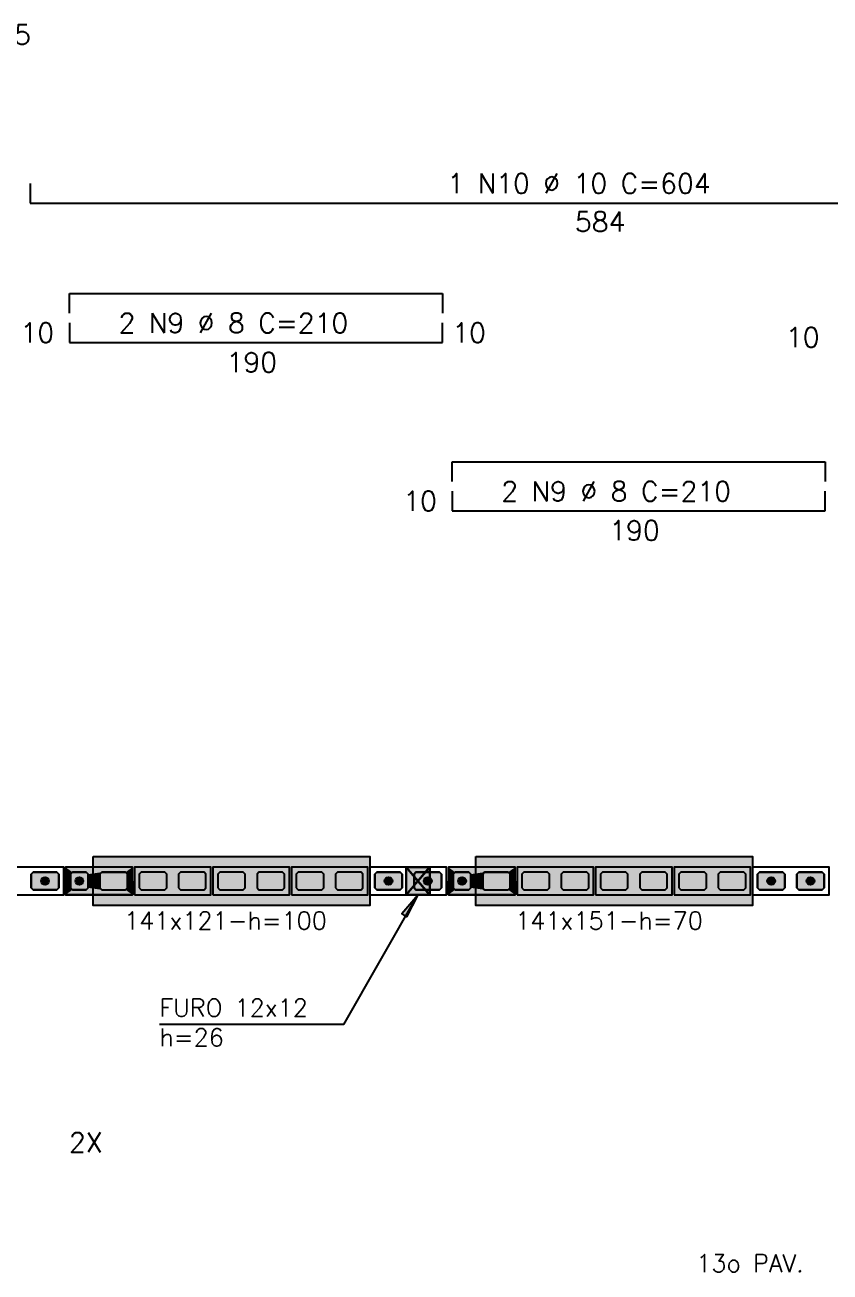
# Model space of a CAD drawing. Extents: x -1 to 122, y -1 to 61.
# Drawn here: x 24.97 to 33.17, y 35.52 to 48.23 of the extents above; entities that cross this region are included whole.
import ezdxf

# ---------------------------------------------------------------- set-up
doc = ezdxf.new("R2010")
doc.units = 0
doc.header["$MEASUREMENT"] = 0
for name, color, linetype in [('PENA_01', 1, 'CONTINUOUS'), ('PENA_02', 2, 'CONTINUOUS'), ('PENA_03', 3, 'CONTINUOUS'), ('PENA_05', 5, 'CONTINUOUS'), ('PENA_09', 254, 'CONTINUOUS'), ('PENA_11', 252, 'CONTINUOUS'), ('PENA_21', 100, 'CONTINUOUS'), ('PENA_23', 50, 'CONTINUOUS')]:
    doc.layers.add(name, color=color, linetype=linetype)
doc.styles.get("Standard").update_dxf_attribs({"font": 'ROMANS.SHX'})

msp = doc.modelspace()

# ---------------------------------------------------------------- linework, layer by layer
at = {"layer": 'PENA_01', "linetype": 'Continuous'}
for points in [[(25.032, 39.438), (25.052, 39.418), (25.292, 39.418), (25.312, 39.438), (25.312, 39.578), (25.292, 39.598), (25.052, 39.598), (25.032, 39.578), (25.032, 39.438)], [(25.452, 39.418), (25.592, 39.418), (25.612, 39.438), (25.612, 39.578), (25.592, 39.598), (25.452, 39.598), (25.432, 39.578), (25.432, 39.438), (25.452, 39.418)], [(25.752, 39.418), (25.992, 39.418), (26.012, 39.438), (26.012, 39.578), (25.992, 39.598), (25.752, 39.598), (25.732, 39.578), (25.732, 39.438), (25.752, 39.418)], [(26.132, 39.438), (26.152, 39.418), (26.392, 39.418), (26.412, 39.438), (26.412, 39.578), (26.392, 39.598), (26.152, 39.598), (26.132, 39.578), (26.132, 39.438)], [(26.532, 39.438), (26.552, 39.418), (26.792, 39.418), (26.812, 39.438), (26.812, 39.578), (26.792, 39.598), (26.552, 39.598), (26.532, 39.578), (26.532, 39.438)], [(26.932, 39.438), (26.952, 39.418), (27.192, 39.418), (27.212, 39.438), (27.212, 39.578), (27.192, 39.598), (26.952, 39.598), (26.932, 39.578), (26.932, 39.438)], [(27.332, 39.438), (27.352, 39.418), (27.592, 39.418), (27.612, 39.438), (27.612, 39.578), (27.592, 39.598), (27.352, 39.598), (27.332, 39.578), (27.332, 39.438)], [(27.732, 39.438), (27.752, 39.418), (27.992, 39.418), (28.012, 39.438), (28.012, 39.578), (27.992, 39.598), (27.752, 39.598), (27.732, 39.578), (27.732, 39.438)], [(28.132, 39.438), (28.152, 39.418), (28.392, 39.418), (28.412, 39.438), (28.412, 39.578), (28.392, 39.598), (28.152, 39.598), (28.132, 39.578), (28.132, 39.438)], [(28.532, 39.438), (28.552, 39.418), (28.792, 39.418), (28.812, 39.438), (28.812, 39.578), (28.792, 39.598), (28.552, 39.598), (28.532, 39.578), (28.532, 39.438)], [(28.932, 39.438), (28.952, 39.418), (29.192, 39.418), (29.212, 39.438), (29.212, 39.578), (29.192, 39.598), (28.952, 39.598), (28.932, 39.578), (28.932, 39.438)], [(29.352, 39.418), (29.492, 39.418), (29.512, 39.438), (29.512, 39.578), (29.492, 39.598), (29.352, 39.598), (29.332, 39.578), (29.332, 39.438), (29.352, 39.418)], [(29.652, 39.418), (29.892, 39.418), (29.912, 39.438), (29.912, 39.578), (29.892, 39.598), (29.652, 39.598), (29.632, 39.578), (29.632, 39.438), (29.652, 39.418)], [(30.032, 39.438), (30.052, 39.418), (30.292, 39.418), (30.312, 39.438), (30.312, 39.578), (30.292, 39.598), (30.052, 39.598), (30.032, 39.578), (30.032, 39.438)], [(30.432, 39.438), (30.452, 39.418), (30.692, 39.418), (30.712, 39.438), (30.712, 39.578), (30.692, 39.598), (30.452, 39.598), (30.432, 39.578), (30.432, 39.438)], [(30.832, 39.438), (30.852, 39.418), (31.092, 39.418), (31.112, 39.438), (31.112, 39.578), (31.092, 39.598), (30.852, 39.598), (30.832, 39.578), (30.832, 39.438)], [(31.232, 39.438), (31.252, 39.418), (31.492, 39.418), (31.512, 39.438), (31.512, 39.578), (31.492, 39.598), (31.252, 39.598), (31.232, 39.578), (31.232, 39.438)], [(31.632, 39.438), (31.652, 39.418), (31.892, 39.418), (31.912, 39.438), (31.912, 39.578), (31.892, 39.598), (31.652, 39.598), (31.632, 39.578), (31.632, 39.438)], [(32.032, 39.438), (32.052, 39.418), (32.292, 39.418), (32.312, 39.438), (32.312, 39.578), (32.292, 39.598), (32.052, 39.598), (32.032, 39.578), (32.032, 39.438)], [(32.432, 39.438), (32.452, 39.418), (32.692, 39.418), (32.712, 39.438), (32.712, 39.578), (32.692, 39.598), (32.452, 39.598), (32.432, 39.578), (32.432, 39.438)], [(32.832, 39.438), (32.852, 39.418), (33.092, 39.418), (33.112, 39.438), (33.112, 39.578), (33.092, 39.598), (32.852, 39.598), (32.832, 39.578), (32.832, 39.438)]]:
    msp.add_lwpolyline(points, dxfattribs=at)
at = {"layer": 'PENA_02', "linetype": 'Continuous'}
for points in [[(24.582, 39.368), (25.362, 39.368), (25.362, 39.648), (24.582, 39.648), (24.582, 39.368)], [(25.382, 39.368), (26.062, 39.368), (26.062, 39.648), (25.382, 39.648), (25.382, 39.368)], [(26.082, 39.368), (26.862, 39.368), (26.862, 39.648), (26.082, 39.648), (26.082, 39.368)], [(26.882, 39.368), (27.662, 39.368), (27.662, 39.648), (26.882, 39.648), (26.882, 39.368)], [(27.682, 39.368), (28.462, 39.368), (28.462, 39.648), (27.682, 39.648), (27.682, 39.368)], [(28.482, 39.368), (29.262, 39.368), (29.262, 39.648), (28.482, 39.648), (28.482, 39.368)], [(29.282, 39.368), (29.962, 39.368), (29.962, 39.648), (29.282, 39.648), (29.282, 39.368)], [(29.982, 39.368), (30.762, 39.368), (30.762, 39.648), (29.982, 39.648), (29.982, 39.368)], [(30.782, 39.368), (31.562, 39.368), (31.562, 39.648), (30.782, 39.648), (30.782, 39.368)], [(31.582, 39.368), (32.362, 39.368), (32.362, 39.648), (31.582, 39.648), (31.582, 39.368)], [(32.382, 39.368), (33.162, 39.368), (33.162, 39.648), (32.382, 39.648), (32.382, 39.368)]]:
    msp.add_lwpolyline(points, dxfattribs=at)
at = {"layer": 'PENA_03', "linetype": 'Continuous'}
for p, q in [((28.851, 39.648), (29.091, 39.368)), ((29.091, 39.648), (28.851, 39.368)), ((29.092, 39.648), (28.852, 39.368)), ((29.092, 39.367), (28.852, 39.648)), ((28.852, 39.648), (29.092, 39.368)), ((29.092, 39.648), (28.852, 39.368)), ((28.218, 38.046), (28.972, 39.367)), ((28.218, 38.046), (26.339, 38.046))]:
    msp.add_line(p, q, dxfattribs=at)
for points in [[(25.312, 39.438), (25.292, 39.418), (25.052, 39.418), (25.032, 39.438), (25.032, 39.578), (25.052, 39.598), (25.292, 39.598), (25.312, 39.578), (25.312, 39.438)], [(25.592, 39.598), (25.612, 39.578), (25.612, 39.438), (25.592, 39.418), (25.452, 39.418), (25.432, 39.438), (25.432, 39.578), (25.452, 39.598), (25.592, 39.598)], [(28.812, 39.438), (28.792, 39.418), (28.552, 39.418), (28.532, 39.438), (28.532, 39.578), (28.552, 39.598), (28.792, 39.598), (28.812, 39.578), (28.812, 39.438)], [(28.851, 39.648), (29.091, 39.648), (29.091, 39.368), (28.851, 39.368), (28.851, 39.648)], [(28.852, 39.648), (29.092, 39.648), (29.092, 39.367), (28.852, 39.367), (28.852, 39.648)], [(28.852, 39.648), (29.092, 39.648), (29.092, 39.368), (28.852, 39.368), (28.852, 39.648)], [(29.212, 39.438), (29.192, 39.418), (28.952, 39.418), (28.932, 39.438), (28.932, 39.578), (28.952, 39.598), (29.192, 39.598), (29.212, 39.578), (29.212, 39.438)], [(29.492, 39.598), (29.512, 39.578), (29.512, 39.438), (29.492, 39.418), (29.352, 39.418), (29.332, 39.438), (29.332, 39.578), (29.352, 39.598), (29.492, 39.598)], [(32.712, 39.438), (32.692, 39.418), (32.452, 39.418), (32.432, 39.438), (32.432, 39.578), (32.452, 39.598), (32.692, 39.598), (32.712, 39.578), (32.712, 39.438)], [(33.112, 39.438), (33.092, 39.418), (32.852, 39.418), (32.832, 39.438), (32.832, 39.578), (32.852, 39.598), (33.092, 39.598), (33.112, 39.578), (33.112, 39.438)], [(28.972, 39.367), (28.857, 39.143), (28.809, 39.176), (28.972, 39.367)]]:
    msp.add_lwpolyline(points, dxfattribs=at)
for centre in [(25.172, 39.508), (25.522, 39.508), (28.672, 39.508), (29.072, 39.508), (29.422, 39.508), (32.572, 39.508), (32.972, 39.508)]:
    msp.add_circle(centre, 0.04, dxfattribs=at)
for points in [[(25.212, 39.508), (25.152, 39.543), (25.134, 39.522)], [(25.212, 39.508), (25.179, 39.547), (25.152, 39.543)], [(25.212, 39.508), (25.202, 39.534), (25.179, 39.547)], [(25.562, 39.508), (25.502, 39.543), (25.484, 39.522)], [(25.562, 39.508), (25.529, 39.547), (25.502, 39.543)], [(25.562, 39.508), (25.552, 39.534), (25.529, 39.547)], [(28.712, 39.508), (28.652, 39.543), (28.634, 39.522)], [(28.712, 39.508), (28.679, 39.547), (28.652, 39.543)], [(28.712, 39.508), (28.702, 39.534), (28.679, 39.547)], [(29.112, 39.508), (29.052, 39.543), (29.034, 39.522)], [(29.112, 39.508), (29.079, 39.547), (29.052, 39.543)], [(29.112, 39.508), (29.102, 39.534), (29.079, 39.547)], [(29.462, 39.508), (29.402, 39.543), (29.384, 39.522)], [(29.462, 39.508), (29.429, 39.547), (29.402, 39.543)], [(29.462, 39.508), (29.452, 39.534), (29.429, 39.547)], [(32.612, 39.508), (32.552, 39.543), (32.534, 39.522)], [(32.612, 39.508), (32.579, 39.547), (32.552, 39.543)], [(32.612, 39.508), (32.602, 39.534), (32.579, 39.547)], [(33.012, 39.508), (32.952, 39.543), (32.934, 39.522)], [(33.012, 39.508), (32.979, 39.547), (32.952, 39.543)], [(33.012, 39.508), (33.002, 39.534), (32.979, 39.547)], [(25.212, 39.508), (25.134, 39.522), (25.134, 39.494)], [(25.212, 39.508), (25.134, 39.494), (25.152, 39.473)], [(25.212, 39.508), (25.152, 39.473), (25.179, 39.469)], [(25.212, 39.508), (25.179, 39.469), (25.202, 39.482)], [(25.212, 39.508), (25.202, 39.482), (25.212, 39.508)], [(25.562, 39.508), (25.484, 39.522), (25.484, 39.494)], [(25.562, 39.508), (25.484, 39.494), (25.502, 39.473)], [(25.562, 39.508), (25.502, 39.473), (25.529, 39.469)], [(25.562, 39.508), (25.529, 39.469), (25.552, 39.482)], [(25.562, 39.508), (25.552, 39.482), (25.562, 39.508)], [(28.712, 39.508), (28.634, 39.522), (28.634, 39.494)], [(28.712, 39.508), (28.634, 39.494), (28.652, 39.473)], [(28.712, 39.508), (28.652, 39.473), (28.679, 39.469)], [(28.712, 39.508), (28.679, 39.469), (28.702, 39.482)], [(28.712, 39.508), (28.702, 39.482), (28.712, 39.508)], [(29.112, 39.508), (29.034, 39.522), (29.034, 39.494)], [(29.112, 39.508), (29.034, 39.494), (29.052, 39.473)], [(29.112, 39.508), (29.052, 39.473), (29.079, 39.469)], [(29.112, 39.508), (29.079, 39.469), (29.102, 39.482)], [(29.112, 39.508), (29.102, 39.482), (29.112, 39.508)], [(29.462, 39.508), (29.384, 39.522), (29.384, 39.494)], [(29.462, 39.508), (29.384, 39.494), (29.402, 39.473)], [(29.462, 39.508), (29.402, 39.473), (29.429, 39.469)], [(29.462, 39.508), (29.429, 39.469), (29.452, 39.482)], [(29.462, 39.508), (29.452, 39.482), (29.462, 39.508)], [(32.612, 39.508), (32.534, 39.522), (32.534, 39.494)], [(32.612, 39.508), (32.534, 39.494), (32.552, 39.473)], [(32.612, 39.508), (32.552, 39.473), (32.579, 39.469)], [(32.612, 39.508), (32.579, 39.469), (32.602, 39.482)], [(32.612, 39.508), (32.602, 39.482), (32.612, 39.508)], [(33.012, 39.508), (32.934, 39.522), (32.934, 39.494)], [(33.012, 39.508), (32.934, 39.494), (32.952, 39.473)], [(33.012, 39.508), (32.952, 39.473), (32.979, 39.469)], [(33.012, 39.508), (32.979, 39.469), (33.002, 39.482)], [(33.012, 39.508), (33.002, 39.482), (33.012, 39.508)], [(28.972, 39.367), (28.857, 39.143), (28.809, 39.176)], [(28.972, 39.367), (28.809, 39.176), (28.972, 39.367)]]:
    msp.add_solid(points, dxfattribs=at)
at = {"layer": 'PENA_05', "linetype": 'Continuous'}
for p, q in [((25.022, 46.618), (25.022, 46.418)), ((25.022, 46.418), (36.722, 46.418)), ((25.422, 45.296), (25.422, 45.496)), ((25.422, 45.496), (29.222, 45.496)), ((29.222, 45.496), (29.222, 45.296)), ((25.422, 45.196), (25.422, 44.996)), ((29.222, 44.996), (29.222, 45.196)), ((25.422, 44.996), (29.222, 44.996)), ((29.322, 43.581), (29.322, 43.781)), ((29.322, 43.781), (33.122, 43.781)), ((33.122, 43.781), (33.122, 43.581)), ((29.322, 43.481), (29.322, 43.281)), ((33.122, 43.281), (33.122, 43.481)), ((29.322, 43.281), (33.122, 43.281))]:
    msp.add_line(p, q, dxfattribs=at)
at = {"layer": 'PENA_09', "linetype": 'Continuous'}
for points in [[(28.971, 39.508), (29.092, 39.648), (28.852, 39.648), (28.971, 39.508)], [(28.852, 39.368), (28.971, 39.508), (28.852, 39.648), (28.852, 39.368)], [(29.092, 39.367), (29.092, 39.648), (28.971, 39.508), (29.092, 39.367)], [(28.971, 39.508), (28.852, 39.368), (28.852, 39.367), (29.092, 39.367), (28.971, 39.508)]]:
    msp.add_lwpolyline(points, dxfattribs=at)
for points in [[(28.971, 39.508), (29.092, 39.648), (28.852, 39.648)], [(28.971, 39.508), (28.852, 39.648), (28.971, 39.508)], [(28.852, 39.368), (28.971, 39.508), (28.852, 39.648)], [(28.852, 39.368), (28.852, 39.648), (28.852, 39.368)], [(29.092, 39.367), (29.092, 39.648), (28.971, 39.508)], [(28.971, 39.508), (28.852, 39.368), (28.852, 39.368)], [(28.971, 39.508), (28.852, 39.368), (29.092, 39.367)], [(29.092, 39.367), (28.971, 39.508), (29.092, 39.367)], [(28.971, 39.508), (29.092, 39.367), (28.971, 39.508)]]:
    msp.add_solid(points, dxfattribs=at)
at = {"layer": 'PENA_11', "linetype": 'Continuous'}
for points in [[(25.312, 39.438), (25.032, 39.578), (25.052, 39.598)], [(25.312, 39.438), (25.032, 39.438), (25.032, 39.578)], [(25.312, 39.438), (25.052, 39.598), (25.292, 39.598)], [(25.312, 39.438), (25.292, 39.598), (25.312, 39.578)], [(25.312, 39.438), (25.312, 39.578), (25.312, 39.438)], [(25.592, 39.598), (25.452, 39.418), (25.432, 39.438)], [(25.592, 39.598), (25.432, 39.438), (25.432, 39.578)], [(25.592, 39.598), (25.432, 39.578), (25.452, 39.598)], [(25.592, 39.598), (25.592, 39.418), (25.452, 39.418)], [(25.592, 39.598), (25.452, 39.598), (25.592, 39.598)], [(25.592, 39.598), (25.612, 39.578), (25.612, 39.438)], [(25.592, 39.598), (25.612, 39.438), (25.592, 39.418)], [(28.812, 39.438), (28.532, 39.578), (28.552, 39.598)], [(28.812, 39.438), (28.532, 39.438), (28.532, 39.578)], [(28.812, 39.438), (28.552, 39.598), (28.792, 39.598)], [(28.812, 39.438), (28.792, 39.598), (28.812, 39.578)], [(28.812, 39.438), (28.812, 39.578), (28.812, 39.438)], [(29.212, 39.438), (28.932, 39.578), (28.952, 39.598)], [(29.212, 39.438), (28.932, 39.438), (28.932, 39.578)], [(29.212, 39.438), (28.952, 39.598), (29.192, 39.598)], [(29.212, 39.438), (29.192, 39.598), (29.212, 39.578)], [(29.212, 39.438), (29.212, 39.578), (29.212, 39.438)], [(29.492, 39.598), (29.352, 39.418), (29.332, 39.438)], [(29.492, 39.598), (29.332, 39.438), (29.332, 39.578)], [(29.492, 39.598), (29.332, 39.578), (29.352, 39.598)], [(29.492, 39.598), (29.492, 39.418), (29.352, 39.418)], [(29.492, 39.598), (29.352, 39.598), (29.492, 39.598)], [(29.492, 39.598), (29.512, 39.578), (29.512, 39.438)], [(29.492, 39.598), (29.512, 39.438), (29.492, 39.418)], [(32.712, 39.438), (32.432, 39.578), (32.452, 39.598)], [(32.712, 39.438), (32.432, 39.438), (32.432, 39.578)], [(32.712, 39.438), (32.452, 39.598), (32.692, 39.598)], [(32.712, 39.438), (32.692, 39.598), (32.712, 39.578)], [(32.712, 39.438), (32.712, 39.578), (32.712, 39.438)], [(33.112, 39.438), (32.832, 39.578), (32.852, 39.598)], [(33.112, 39.438), (32.832, 39.438), (32.832, 39.578)], [(33.112, 39.438), (32.852, 39.598), (33.092, 39.598)], [(33.112, 39.438), (33.092, 39.598), (33.112, 39.578)], [(33.112, 39.438), (33.112, 39.578), (33.112, 39.438)], [(25.312, 39.438), (25.052, 39.418), (25.032, 39.438)], [(25.312, 39.438), (25.292, 39.418), (25.052, 39.418)], [(28.812, 39.438), (28.552, 39.418), (28.532, 39.438)], [(28.812, 39.438), (28.792, 39.418), (28.552, 39.418)], [(29.212, 39.438), (28.952, 39.418), (28.932, 39.438)], [(29.212, 39.438), (29.192, 39.418), (28.952, 39.418)], [(32.712, 39.438), (32.452, 39.418), (32.432, 39.438)], [(32.712, 39.438), (32.692, 39.418), (32.452, 39.418)], [(33.112, 39.438), (32.852, 39.418), (32.832, 39.438)], [(33.112, 39.438), (33.092, 39.418), (32.852, 39.418)]]:
    msp.add_solid(points, dxfattribs=at)
at = {"layer": 'PENA_21', "linetype": 'Continuous'}
for points in [[(25.382, 39.508), (25.432, 39.508), (25.432, 39.578), (25.452, 39.598), (25.592, 39.598), (25.612, 39.578), (25.612, 39.508), (25.732, 39.508), (25.732, 39.578), (25.752, 39.598), (25.992, 39.598), (26.012, 39.578), (26.012, 39.508), (26.062, 39.508), (26.062, 39.648), (25.382, 39.648), (25.382, 39.508)], [(29.282, 39.508), (29.332, 39.508), (29.332, 39.578), (29.352, 39.598), (29.492, 39.598), (29.512, 39.578), (29.512, 39.508), (29.632, 39.508), (29.632, 39.578), (29.652, 39.598), (29.892, 39.598), (29.912, 39.578), (29.912, 39.508), (29.962, 39.508), (29.962, 39.648), (29.282, 39.648), (29.282, 39.508)], [(25.382, 39.508), (25.432, 39.508), (25.432, 39.438), (25.452, 39.418), (25.592, 39.418), (25.612, 39.438), (25.612, 39.508), (25.732, 39.508), (25.732, 39.438), (25.752, 39.418), (25.992, 39.418), (26.012, 39.438), (26.012, 39.508), (26.062, 39.508), (26.062, 39.368), (25.382, 39.368), (25.382, 39.508)], [(29.282, 39.508), (29.332, 39.508), (29.332, 39.438), (29.352, 39.418), (29.492, 39.418), (29.512, 39.438), (29.512, 39.508), (29.632, 39.508), (29.632, 39.438), (29.652, 39.418), (29.892, 39.418), (29.912, 39.438), (29.912, 39.508), (29.962, 39.508), (29.962, 39.368), (29.282, 39.368), (29.282, 39.508)]]:
    msp.add_lwpolyline(points, dxfattribs=at)
for points in [[(26.062, 39.648), (25.382, 39.648), (25.452, 39.598)], [(25.382, 39.648), (25.382, 39.508), (25.432, 39.508)], [(25.382, 39.648), (25.432, 39.508), (25.432, 39.578)], [(25.382, 39.648), (25.432, 39.578), (25.452, 39.598)], [(26.062, 39.648), (25.452, 39.598), (25.592, 39.598)], [(26.062, 39.648), (25.592, 39.598), (25.612, 39.578)], [(26.062, 39.648), (25.612, 39.578), (25.752, 39.598)], [(25.612, 39.578), (25.732, 39.578), (25.752, 39.598)], [(25.612, 39.578), (25.612, 39.508), (25.732, 39.508)], [(25.612, 39.578), (25.732, 39.508), (25.732, 39.578)], [(26.062, 39.648), (25.752, 39.598), (25.992, 39.598)], [(26.062, 39.648), (25.992, 39.598), (26.012, 39.578)], [(26.062, 39.648), (26.012, 39.578), (26.062, 39.508)], [(26.062, 39.508), (26.012, 39.578), (26.012, 39.508)], [(29.962, 39.648), (29.282, 39.648), (29.352, 39.598)], [(29.282, 39.648), (29.282, 39.508), (29.332, 39.508)], [(29.282, 39.648), (29.332, 39.508), (29.332, 39.578)], [(29.282, 39.648), (29.332, 39.578), (29.352, 39.598)], [(29.962, 39.648), (29.352, 39.598), (29.492, 39.598)], [(29.962, 39.648), (29.492, 39.598), (29.512, 39.578)], [(29.962, 39.648), (29.512, 39.578), (29.652, 39.598)], [(29.512, 39.578), (29.632, 39.578), (29.652, 39.598)], [(29.512, 39.578), (29.512, 39.508), (29.632, 39.508)], [(29.512, 39.578), (29.632, 39.508), (29.632, 39.578)], [(29.962, 39.648), (29.652, 39.598), (29.892, 39.598)], [(29.962, 39.648), (29.892, 39.598), (29.912, 39.578)], [(29.962, 39.648), (29.912, 39.578), (29.962, 39.508)], [(29.962, 39.508), (29.912, 39.578), (29.912, 39.508)], [(25.382, 39.368), (25.382, 39.508), (25.432, 39.508)], [(25.382, 39.368), (25.432, 39.508), (25.432, 39.438)], [(25.382, 39.368), (25.432, 39.438), (25.452, 39.418)], [(26.062, 39.368), (25.382, 39.368), (25.452, 39.418)], [(26.062, 39.368), (25.452, 39.418), (25.592, 39.418)], [(26.062, 39.368), (25.592, 39.418), (25.612, 39.438)], [(25.612, 39.438), (25.612, 39.508), (25.732, 39.508)], [(25.612, 39.438), (25.732, 39.508), (25.732, 39.438)], [(26.062, 39.368), (25.612, 39.438), (25.752, 39.418)], [(25.612, 39.438), (25.732, 39.438), (25.752, 39.418)], [(26.062, 39.368), (25.752, 39.418), (25.992, 39.418)], [(26.062, 39.368), (25.992, 39.418), (26.012, 39.438)], [(26.062, 39.368), (26.012, 39.438), (26.062, 39.508)], [(26.062, 39.508), (26.012, 39.438), (26.012, 39.508)], [(29.282, 39.368), (29.282, 39.508), (29.332, 39.508)], [(29.282, 39.368), (29.332, 39.508), (29.332, 39.438)], [(29.282, 39.368), (29.332, 39.438), (29.352, 39.418)], [(29.962, 39.368), (29.282, 39.368), (29.352, 39.418)], [(29.962, 39.368), (29.352, 39.418), (29.492, 39.418)], [(29.962, 39.368), (29.492, 39.418), (29.512, 39.438)], [(29.512, 39.438), (29.512, 39.508), (29.632, 39.508)], [(29.512, 39.438), (29.632, 39.508), (29.632, 39.438)], [(29.962, 39.368), (29.512, 39.438), (29.652, 39.418)], [(29.512, 39.438), (29.632, 39.438), (29.652, 39.418)], [(29.962, 39.368), (29.652, 39.418), (29.892, 39.418)], [(29.962, 39.368), (29.892, 39.418), (29.912, 39.438)], [(29.962, 39.368), (29.912, 39.438), (29.962, 39.508)], [(29.962, 39.508), (29.912, 39.438), (29.912, 39.508)]]:
    msp.add_solid(points, dxfattribs=at)
at = {"layer": 'PENA_23', "linetype": 'Continuous'}
for points in [[(25.662, 39.758), (28.482, 39.758), (28.482, 39.258), (25.662, 39.258), (25.662, 39.758)], [(25.662, 39.758), (28.482, 39.758), (28.482, 39.258), (25.662, 39.258), (25.662, 39.758)], [(29.562, 39.758), (32.382, 39.758), (32.382, 39.258), (29.562, 39.258), (29.562, 39.758)], [(29.562, 39.758), (32.382, 39.758), (32.382, 39.258), (29.562, 39.258), (29.562, 39.758)]]:
    msp.add_lwpolyline(points, dxfattribs=at)
for points in [[(25.662, 39.758), (28.482, 39.758), (28.482, 39.258)], [(25.662, 39.758), (28.482, 39.258), (25.662, 39.258)], [(25.662, 39.758), (25.662, 39.258), (25.662, 39.758)], [(25.662, 39.758), (28.482, 39.758), (28.482, 39.258)], [(25.662, 39.758), (28.482, 39.258), (25.662, 39.258)], [(25.662, 39.758), (25.662, 39.258), (25.662, 39.758)], [(29.562, 39.758), (32.382, 39.758), (32.382, 39.258)], [(29.562, 39.758), (32.382, 39.258), (29.562, 39.258)], [(29.562, 39.758), (29.562, 39.258), (29.562, 39.758)], [(29.562, 39.758), (32.382, 39.758), (32.382, 39.258)], [(29.562, 39.758), (32.382, 39.258), (29.562, 39.258)], [(29.562, 39.758), (29.562, 39.258), (29.562, 39.758)]]:
    msp.add_solid(points, dxfattribs=at)

# ---------------------------------------------------------------- texts
at = {"layer": 'PENA_02', "linetype": 'Continuous'}
msp.add_text('2X', height=0.2, dxfattribs=at).set_placement((25.416, 36.744))
at = {"layer": 'PENA_03', "linetype": 'Continuous'}
for s, height, p in [('1 N8 %%c 10 C=765', 0.2, (22.517, 48.034)), ('1 N10 %%c 10 C=604', 0.2, (29.272, 46.518)), ('584', 0.2, (30.572, 46.128)), ('2 N9 %%c 8 C=210', 0.2, (25.922, 45.096)), ('10', 0.2, (24.922, 44.996)), ('10', 0.2, (29.322, 44.996)), ('10', 0.2, (32.722, 44.95)), ('190', 0.2, (27.022, 44.696)), ('10', 0.2, (28.822, 43.281)), ('2 N9 %%c 8 C=210', 0.2, (29.822, 43.381)), ('190', 0.2, (30.922, 42.981)), ('141x121-h=100', 0.18, (25.977, 39.014)), ('141x151-h=70', 0.18, (29.963, 39.014)), ('FURO 12x12', 0.18, (26.339, 38.126)), ('h=26', 0.18, (26.339, 37.824)), ('13o PAV.', 0.18, (31.808, 35.522))]:
    msp.add_text(s, height=height, dxfattribs=at).set_placement(p)

doc.saveas('drawing.dxf')
